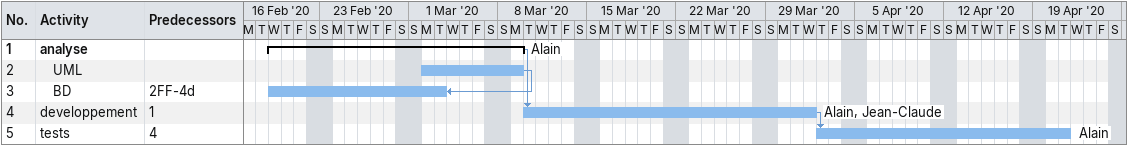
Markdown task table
| ID | Level | Task | Start | Finish | Predecessors | Resources |
|---|---|---|---|---|---|---|
| 1 | 1 | **analyse** | 2020-02-19 | 2020-03-09 |  | Alain |
| 2 | 2 | UML | 2020-03-02 | 2020-03-09 |  |  |
| 3 | 2 | BD | 2020-02-19 | 2020-03-03 | 2FF-4d |  |
| 4 | 1 | developpement | 2020-03-10 | 2020-04-01 | 1 | Alain, Jean-Claude |
| 5 | 1 | tests | 2020-04-02 | 2020-04-21 | 4 | Alain |
